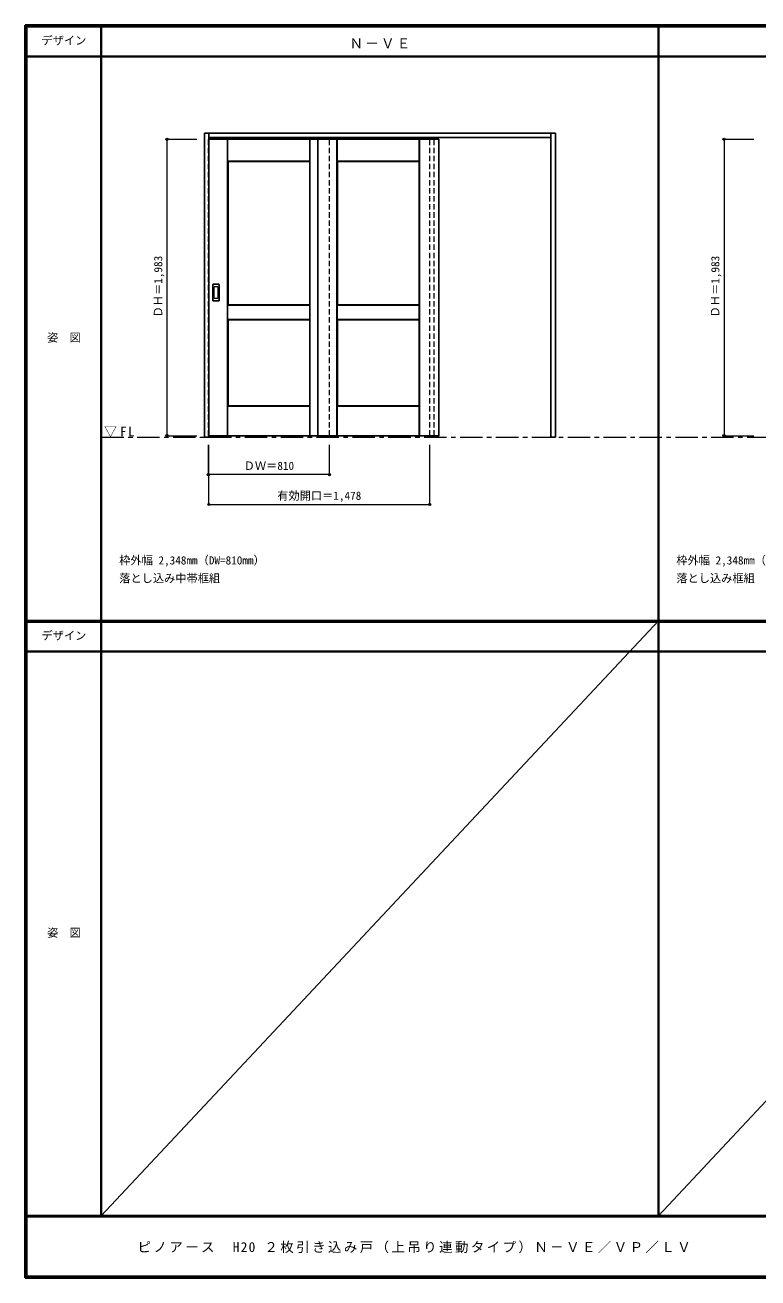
# Model space of a CAD drawing. Units: millimetres, scale not verified. Extents: x -6000 to 5700, y -4307 to 4260.
# Drawn here: x -6000 to -1097, y -4205 to 4175 of the extents above; entities that cross this region are included whole.
import ezdxf
from ezdxf.enums import TextEntityAlignment as Align

# ---------------------------------------------------------------- set-up
doc = ezdxf.new("R2010")
doc.units = ezdxf.units.MM
doc.header["$LTSCALE"] = 30
doc.header["$PDMODE"] = 32
doc.header["$PDSIZE"] = 15
doc.linetypes.add('CHAIN1', pattern=[8, 5, -1, 1, -1])
doc.linetypes.add('DASHED1', pattern=[1.8, 1.2, -0.6])
for name, color, linetype, lineweight in [('0-1_通り芯', 7, 'CHAIN1', 18), ('0-2_扉', 4, 'DASHED1', 9), ('0-3_仕上げ', 7, 'Continuous', 18), ('0-4_枠', 3, 'Continuous', 25), ('0-6_引手', 7, 'Continuous', 18), ('0-B_寸法', 7, 'Continuous', 9), ('F-0_補助線', 7, 'Continuous', 18), ('F-1_枠', 6, 'Continuous', 40)]:
    doc.layers.add(name, color=color, linetype=linetype, lineweight=lineweight)
doc.layers.add('0-A_文字', color=7, linetype='Continuous')
doc.layers.add('F-A_文字', color=7, linetype='Continuous')
doc.styles.add('ＭＳ ゴシック', font='')
doc.styles.get('ＭＳ ゴシック').set_extended_font_data('MS Gothic')

msp = doc.modelspace()

# ---------------------------------------------------------------- linework, layer by layer
at = {"layer": '0-1_通り芯'}
msp.add_line((-5490, 1418), (5690, 1418), dxfattribs=at)
at = {"layer": '0-2_扉'}
for p, q in [((-4773.67, 3411.5), (-4770.67, 3411.5)), ((-4773.67, 1428.5), (-4773.67, 3411.5)), ((-3963.67, 1428.5), (-3963.67, 3411.5)), ((-4770.67, 1428.5), (-4773.67, 1428.5))]:
    msp.add_line(p, q, dxfattribs=at)
at = {"layer": '0-2_扉', "color": 3, "linetype": 'Continuous', "lineweight": 25}
for p, q in [((-4770.67, 3411.5), (-3231.67, 3411.5)), ((-4041.67, 3411.5), (-4041.67, 1428.5))]:
    msp.add_line(p, q, dxfattribs=at)
msp.add_lwpolyline([(-4770.67, 1428.5), (-3231.67, 1428.5), (-3231.67, 3411.5)], dxfattribs=at)
at = {"layer": '0-3_仕上げ'}
for p, q in [((-4645.67, 1428.5), (-4645.67, 3411.5)), ((-4644.17, 3264), (-4644.17, 3411.5)), ((-4642.67, 3265.5), (-4642.67, 3411.5)), ((-4094.67, 3265.5), (-4094.67, 3411.5)), ((-4093.17, 3264), (-4093.17, 3411.5)), ((-4091.67, 1428.5), (-4091.67, 3411.5)), ((-3913.67, 1428.5), (-3913.67, 3411.5)), ((-3912.17, 3264), (-3912.17, 3411.5)), ((-3910.67, 3265.5), (-3910.67, 3411.5)), ((-3362.67, 3265.5), (-3362.67, 3411.5)), ((-3361.17, 3264), (-3361.17, 3411.5)), ((-3359.67, 1428.5), (-3359.67, 3411.5)), ((-4642.67, 3265.5), (-4644.17, 3264)), ((-4641.67, 3261.5), (-4644.17, 3264)), ((-4094.67, 3265.5), (-4642.67, 3265.5)), ((-3910.67, 3265.5), (-3912.17, 3264)), ((-3909.67, 3261.5), (-3912.17, 3264)), ((-3362.67, 3265.5), (-3910.67, 3265.5)), ((-4644.17, 2206), (-4644.17, 2301)), ((-4642.67, 2207.5), (-4642.67, 2299.5)), ((-4094.67, 2299.5), (-4642.67, 2299.5)), ((-4095.67, 2303.5), (-4093.17, 2301)), ((-4094.67, 2299.5), (-4093.17, 2301)), ((-4094.67, 2207.5), (-4094.67, 2299.5)), ((-4093.17, 2206), (-4093.17, 2301)), ((-3912.17, 2206), (-3912.17, 2301)), ((-3910.67, 2207.5), (-3910.67, 2299.5)), ((-3362.67, 2299.5), (-3910.67, 2299.5)), ((-3363.67, 2303.5), (-3361.17, 2301)), ((-3362.67, 2299.5), (-3361.17, 2301)), ((-3362.67, 2207.5), (-3362.67, 2299.5)), ((-3361.17, 2206), (-3361.17, 2301)), ((-4642.67, 2207.5), (-4644.17, 2206)), ((-4641.67, 2203.5), (-4644.17, 2206)), ((-4642.67, 2207.5), (-4094.67, 2207.5)), ((-3910.67, 2207.5), (-3912.17, 2206)), ((-3909.67, 2203.5), (-3912.17, 2206)), ((-3910.67, 2207.5), (-3362.67, 2207.5)), ((-4644.17, 1428.5), (-4644.17, 1626)), ((-4642.67, 1428.5), (-4642.67, 1624.5)), ((-4094.67, 1624.5), (-4642.67, 1624.5)), ((-4095.67, 1628.5), (-4093.17, 1626)), ((-4094.67, 1624.5), (-4093.17, 1626)), ((-4094.67, 1428.5), (-4094.67, 1624.5)), ((-4093.17, 1428.5), (-4093.17, 1626)), ((-3912.17, 1428.5), (-3912.17, 1626)), ((-3910.67, 1428.5), (-3910.67, 1624.5)), ((-3362.67, 1624.5), (-3910.67, 1624.5)), ((-3363.67, 1628.5), (-3361.17, 1626)), ((-3362.67, 1624.5), (-3361.17, 1626)), ((-3362.67, 1428.5), (-3362.67, 1624.5)), ((-3361.17, 1428.5), (-3361.17, 1626))]:
    msp.add_line(p, q, dxfattribs=at)
at = {"layer": '0-3_仕上げ', "color": 3, "lineweight": 25}
for p, q in [((-4641.67, 2303.5), (-4641.67, 3261.5)), ((-4095.67, 3261.5), (-4641.67, 3261.5)), ((-4095.67, 2303.5), (-4095.67, 3261.5)), ((-3909.67, 2303.5), (-3909.67, 3261.5)), ((-3363.67, 3261.5), (-3909.67, 3261.5)), ((-3363.67, 2303.5), (-3363.67, 3261.5)), ((-4095.67, 2303.5), (-4641.67, 2303.5)), ((-3363.67, 2303.5), (-3909.67, 2303.5)), ((-4641.67, 2203.5), (-4641.67, 1628.5)), ((-3909.67, 2203.5), (-3909.67, 1628.5)), ((-4095.67, 1628.5), (-4641.67, 1628.5)), ((-3363.67, 1628.5), (-3909.67, 1628.5))]:
    msp.add_line(p, q, dxfattribs=at)
at = {"layer": '0-3_仕上げ'}
for points in [[(-4094.67, 3265.5), (-4093.17, 3264), (-4095.67, 3261.5)], [(-3362.67, 3265.5), (-3361.17, 3264), (-3363.67, 3261.5)], [(-4642.67, 2299.5), (-4644.17, 2301), (-4641.67, 2303.5)], [(-3910.67, 2299.5), (-3912.17, 2301), (-3909.67, 2303.5)], [(-4094.67, 2207.5), (-4093.17, 2206), (-4095.67, 2203.5)], [(-3362.67, 2207.5), (-3361.17, 2206), (-3363.67, 2203.5)], [(-4642.67, 1624.5), (-4644.17, 1626), (-4641.67, 1628.5)], [(-3910.67, 1624.5), (-3912.17, 1626), (-3909.67, 1628.5)]]:
    msp.add_lwpolyline(points, dxfattribs=at)
at = {"layer": '0-3_仕上げ', "color": 3, "lineweight": 25}
for points in [[(-4641.67, 2203.5), (-4095.67, 2203.5), (-4095.67, 1628.5)], [(-3909.67, 2203.5), (-3363.67, 2203.5), (-3363.67, 1628.5)]]:
    msp.add_lwpolyline(points, dxfattribs=at)
at = {"layer": '0-4_枠'}
for p, q in [((-4800.67, 3453), (-2452.67, 3453)), ((-4770.67, 1418), (-4770.67, 3453)), ((-2482.67, 1418), (-2482.67, 3453)), ((-2452.67, 1418), (-2452.67, 3453)), ((-4770.67, 3423), (-2482.67, 3423)), ((-3292.67, 1428.5), (-3292.67, 1418)), ((-3262.67, 1428.5), (-3262.67, 1418)), ((-3292.67, 1418), (-3262.67, 1418)), ((-2452.67, 1418), (-2482.67, 1418))]:
    msp.add_line(p, q, dxfattribs=at)
at = {"layer": '0-4_枠', "color": 4, "linetype": 'DASHED1', "lineweight": 9}
for p, q in [((-3292.67, 1428.5), (-3292.67, 3423)), ((-3262.67, 1428.5), (-3262.67, 3423))]:
    msp.add_line(p, q, dxfattribs=at)
at = {"layer": '0-4_枠'}
msp.add_lwpolyline([(-4770.67, 1418), (-4800.67, 1418), (-4800.67, 3453)], dxfattribs=at)
at = {"layer": '0-6_引手', "color": 3, "lineweight": 25}
for p, q in [((-4743.67, 2332.5), (-4743.67, 2439.5)), ((-4703.17, 2441), (-4742.17, 2441)), ((-4701.67, 2439.5), (-4701.67, 2332.5)), ((-4703.17, 2331), (-4742.17, 2331))]:
    msp.add_line(p, q, dxfattribs=at)
at = {"layer": '0-6_引手'}
for p, q in [((-4735.17, 2348.5), (-4735.17, 2423.5)), ((-4711.67, 2425), (-4733.67, 2425)), ((-4711.67, 2347), (-4733.67, 2347)), ((-4710.17, 2423.5), (-4710.17, 2348.5))]:
    msp.add_line(p, q, dxfattribs=at)
at = {"layer": '0-6_引手', "color": 3, "lineweight": 25}
for centre, start, end in [((-4742.17, 2439.5), 90, 180), ((-4703.17, 2439.5), 0, 90), ((-4742.17, 2332.5), 180, 270), ((-4703.17, 2332.5), 270, 0)]:
    msp.add_arc(centre, 1.5, start, end, dxfattribs=at)
at = {"layer": '0-6_引手'}
for centre, start, end in [((-4733.67, 2423.5), 90, 180), ((-4733.67, 2348.5), 180, 270), ((-4711.67, 2423.5), 0, 90), ((-4711.67, 2348.5), 270, 0)]:
    msp.add_arc(centre, 1.5, start, end, dxfattribs=at)
at = {"layer": '0-B_寸法', "color": 4}
for p, q in [((-5050.67, 3411.5), (-5050.67, 1428.5)), ((-5050.67, 3411.5), (-4850.67, 3411.5)), ((-1324, 3411.5), (-1324, 1428.5)), ((-1324, 3411.5), (-1124, 3411.5)), ((-5050.67, 1428.5), (-4850.67, 1428.5)), ((-1324, 1428.5), (-1124, 1428.5)), ((-4773.67, 1168), (-4773.67, 1368)), ((-4770.67, 968), (-4770.67, 1368)), ((-3963.67, 1168), (-3963.67, 1368)), ((-3292.67, 968), (-3292.67, 1368)), ((-3963.67, 1168), (-4773.67, 1168)), ((-4770.67, 968), (-3292.67, 968))]:
    msp.add_line(p, q, dxfattribs=at)
at = {"layer": '0-B_寸法'}
for p in [(-5050.67, 3411.5), (-1324, 3411.5), (-5050.67, 1428.5), (-1324, 1428.5), (-4773.67, 1168), (-3963.67, 1168), (-4770.67, 968), (-3292.67, 968)]:
    msp.add_point(p, dxfattribs=at)
at = {"layer": 'F-0_補助線'}
for p, q in [((-1763.33, 190.5), (-5490, -3790)), ((1963.33, 190.5), (-1763.33, -3790))]:
    msp.add_line(p, q, dxfattribs=at)
at = {"layer": 'F-1_枠'}
for p, q in [((-6000, 4175), (5700, 4175)), ((-6000, 4175), (-6000, -4205)), ((-6000, 4170), (5700, 4170)), ((-6000, 4165), (5700, 4165)), ((-5995, 4175), (-5995, -4205)), ((-5990, 4175), (-5990, -4205)), ((-5490, 4175), (-5490, -3790)), ((-1763.33, -3790), (-1763.33, 4175)), ((-6000, 3965), (5700, 3965)), ((-6000, 190.5), (5700, 190.5)), ((-6000, 187.5), (5700, 187.5)), ((-6000, 184.5), (5700, 184.5)), ((-6000, -15.5), (5700, -15.5)), ((5700, -3790), (-6000, -3790)), ((5700, -3795), (-6000, -3795)), ((5700, -4195), (-6000, -4195)), ((5700, -4200), (-6000, -4200)), ((5700, -4205), (-6000, -4205))]:
    msp.add_line(p, q, dxfattribs=at)

# ---------------------------------------------------------------- texts
at = {"layer": '0-A_文字', "style": 'ＭＳ ゴシック'}
for s, p in [('枠外幅 2,348mm（DW=810mm）', (-5370, 550.5)), ('枠外幅 2,348mm（DW=810mm）', (-1643.33, 550.5)), ('落とし込み中帯框組', (-5370, 430.5)), ('落とし込み框組', (-1643.33, 430.5))]:
    msp.add_text(s, height=54.99, dxfattribs=at).set_placement(p, align=Align.BOTTOM_LEFT)
at = {"layer": '0-A_文字', "char_height": 65.98, "attachment_point": 7, "style": 'ＭＳ ゴシック'}
for s, insert in [('\\T1.17;Ｎ－ＶＥ', (-3829.17, 4020)), ('\\T1.26;\\W0.95;▽FL', (-5471.25, 1418))]:
    msp.add_mtext(s, dxfattribs=dict(at, insert=insert))
at = {"layer": '0-B_寸法', "style": 'ＭＳ ゴシック'}
for p in [(-5065.67, 2219.75), (-1339, 2219.75)]:
    msp.add_text('ＤＨ＝1,983', height=54.99, rotation=90, dxfattribs=at).set_placement(p, align=Align.BOTTOM_LEFT)
for s, p in [('ＤＷ＝810', (-4537.42, 1183)), ('有効開口＝1,478', (-4312.92, 983))]:
    msp.add_text(s, height=54.99, dxfattribs=at).set_placement(p, align=Align.BOTTOM_LEFT)
at = {"layer": 'F-A_文字', "style": 'ＭＳ ゴシック'}
for s, p in [('デザイン', (-5890, 4027.5)), ('姿\u3000図', (-5852.5, 2040.25)), ('デザイン', (-5890, 47)), ('姿\u3000図', (-5852.5, -1940.25))]:
    msp.add_text(s, height=54.99, dxfattribs=at).set_placement(p, align=Align.BOTTOM_LEFT)
at = {"layer": 'F-A_文字', "insert": (-5247.55, -4040), "char_height": 65.98, "attachment_point": 7, "style": 'ＭＳ ゴシック'}
msp.add_mtext('\\T1.18;ピノアース\u3000H20\\~２枚引き込み戸（上吊り連動タイプ）Ｎ－ＶＥ／ＶＰ／ＬＶ', dxfattribs=at)

doc.saveas('drawing.dxf')
